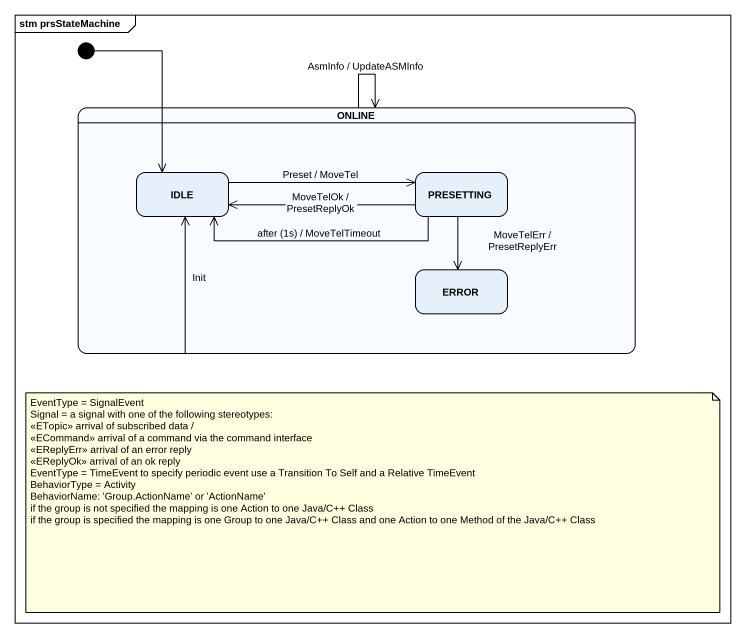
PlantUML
@startuml
mainframe stm prsStateMachine
hide empty description
state initial1 <<start>>
state ONLINE {
  state IDLE
  state PRESETTING
  state ERROR
}
initial1 --> IDLE
ONLINE --> ONLINE : AsmInfo / UpdateASMInfo
ONLINE -left-> IDLE : Init
IDLE -right-> PRESETTING : Preset / MoveTel
PRESETTING -left-> IDLE : MoveTelOk / PresetReplyOk
PRESETTING -left-> IDLE : after (1s) / MoveTelTimeout
PRESETTING --> ERROR : MoveTelErr / PresetReplyErr
note as N1
  EventType = SignalEvent
  Signal = a signal with one of the following stereotypes:
  <<ETopic>> arrival of subscribed data /
  <<ECommand>> arrival of a command via the command interface
  <<EReplyErr>> arrival of an error reply
  <<EReplyOk>> arrival of an ok reply
  EventType = TimeEvent to specify periodic event use a Transition To Self and a Relative TimeEvent
  BehaviorType = Activity
  BehaviorName: 'Group.ActionName' or 'ActionName'
  if the group is not specified the mapping is one Action to one Java/C++ Class
  if the group is specified the mapping is one Group to one Java/C++ Class and one Action to one Method of the Java/C++ Class
end note
@enduml
